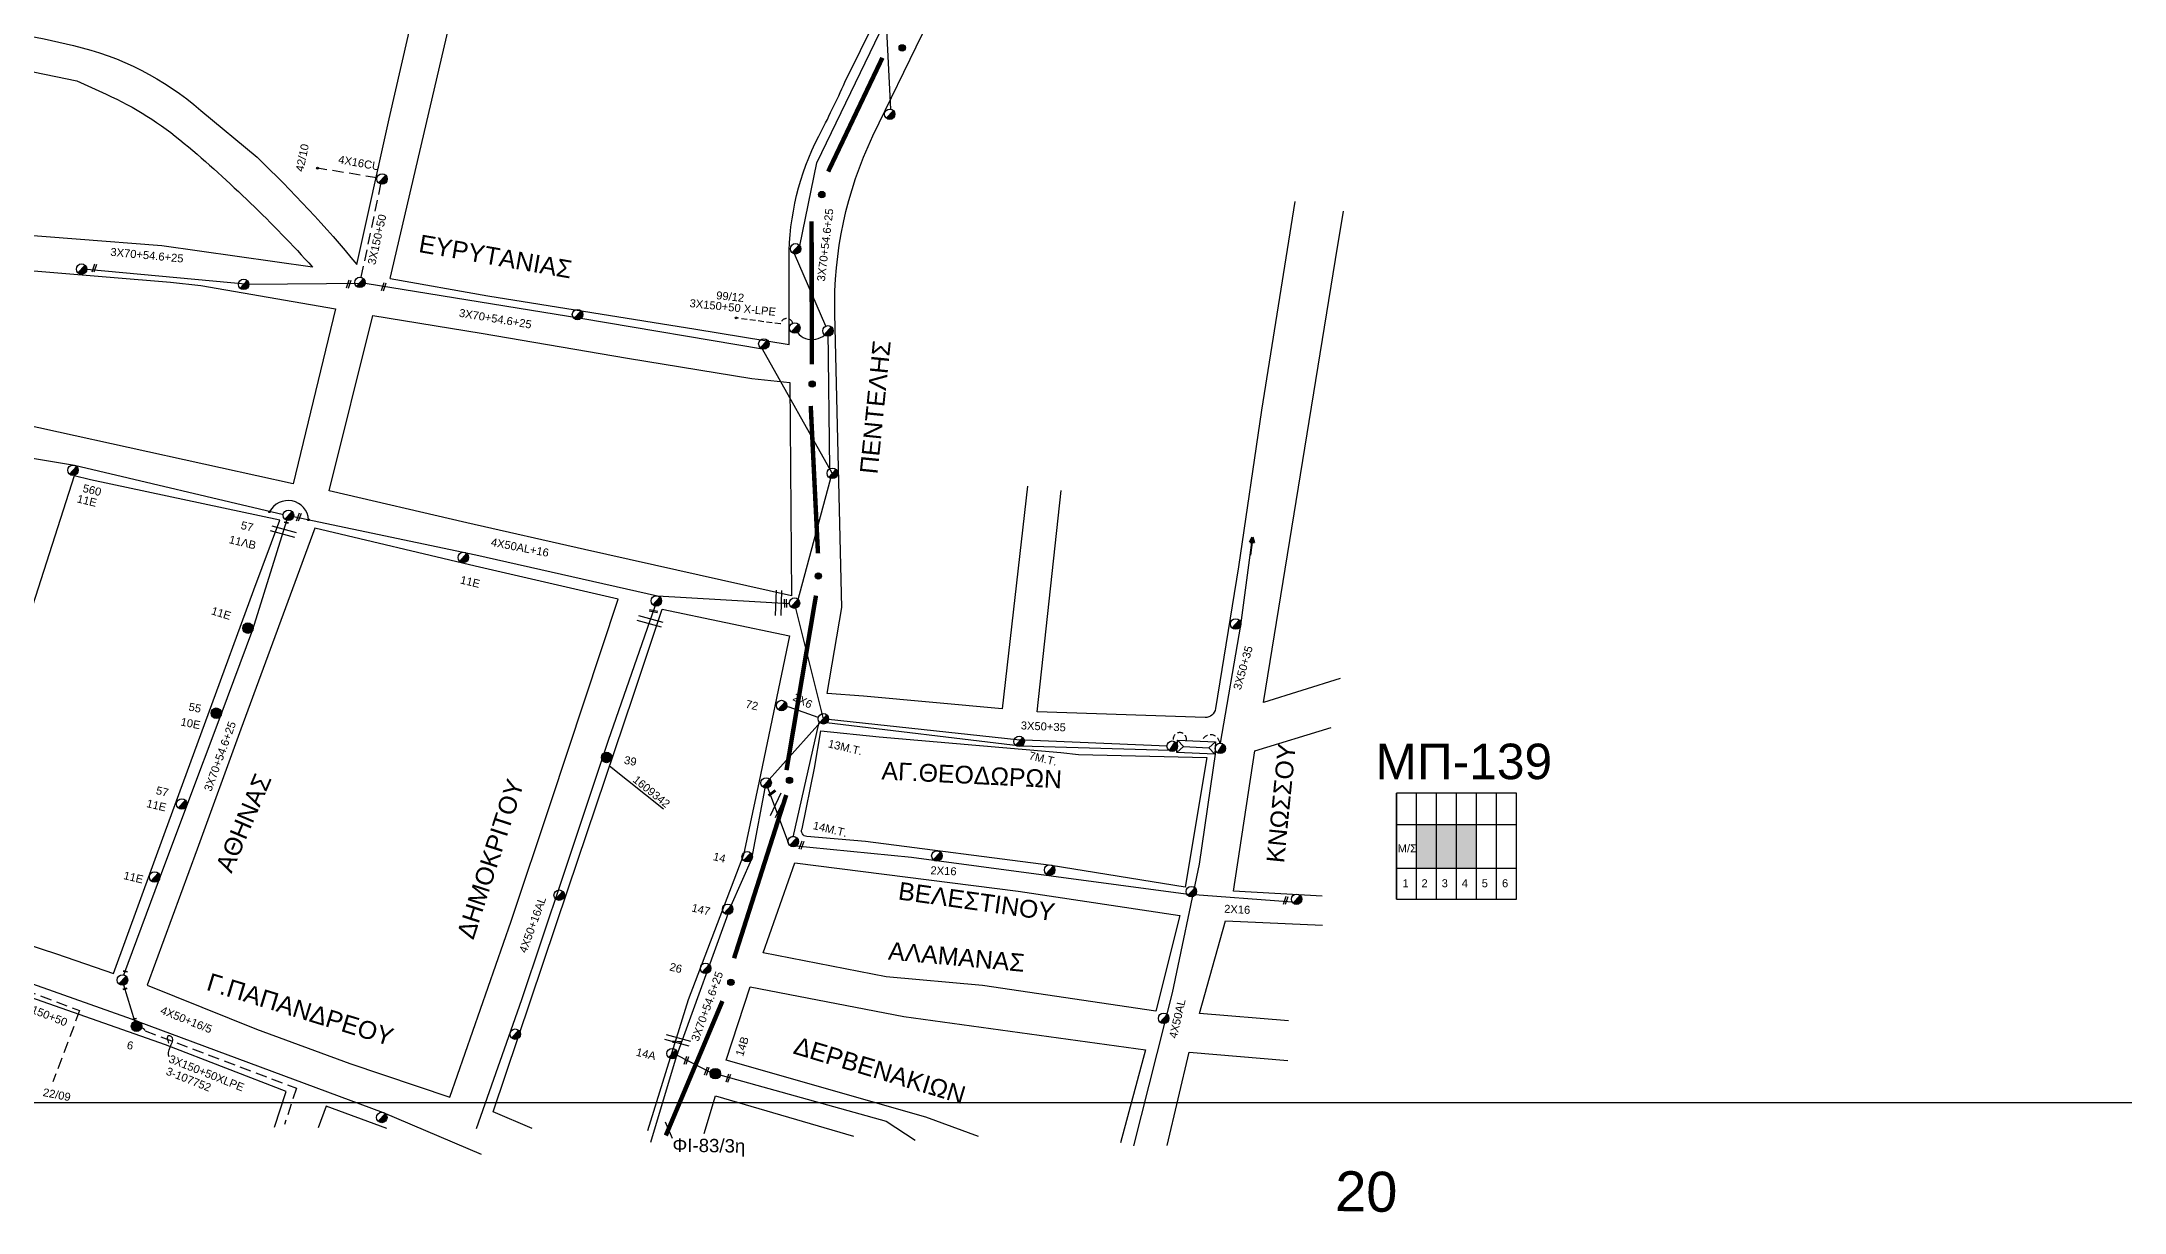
# Model space of a CAD drawing. Header units: millimetres. Extents: x 408 to 3042, y 742 to 1820.
# Drawn here: x 2168.8 to 2637.3, y 762.1 to 1025.7 of the extents above; entities that cross this region are included whole.
import ezdxf
from ezdxf.enums import TextEntityAlignment as Align

# ---------------------------------------------------------------- set-up
doc = ezdxf.new("R2010")
doc.units = ezdxf.units.MM
doc.linetypes.add('DASHED', pattern=[19.05, 12.7, -6.35])
for name, color, linetype in [('Άγνωστα', 7, 'Continuous'), ('Ασφαλειοκιβώτια Χ.Τ 6 αναχωρήσεων', 7, 'Continuous'), ('Ασφαλειοκιβώτια Χ.Τ 9 αναχωρήσεων', 7, 'Continuous'), ('Γυμνά εναέρια ΧΤ και ΦΟΠ (3Φ)   4x50+16AL', 7, 'Continuous'), ('Επίτονοι', 7, 'Continuous'), ('Επιγραφές - Σχήματα', 7, 'Continuous'), ('Καλώδια ΧΤ   3x150AL+50XLPE', 7, 'DASHED'), ('Μηχανική τομή', 7, 'Continuous'), ('Στύλος Ξύλινος', 7, 'Continuous'), ('Στύλος Ξύλινος @ 1', 7, 'Continuous'), ('Στύλος ΦΜ', 7, 'Continuous'), ('Στύλος ΦΜ @ 1', 7, 'Continuous'), ('Συνδέσεις', 7, 'Continuous'), ('Συνεστραμμένα ΧΤ   3x70+54.6+25 AL', 7, 'SYN_LINE'), ('Τομή', 7, 'Continuous'), ('Υποσταθμός εναέριος 2 στύλων', 7, 'Continuous'), ('Υποσταθμός πόλεως', 7, 'Continuous'), ('Υπόβαθρο ΔΕΗ', 7, 'Continuous'), ('Υπόγεια καλώδια Παροχών ΧΤ   4x16CU', 7, 'DASHED'), ('Υπόγεια καλώδια Παροχών ΧΤ   4x50AL', 7, 'DASHED')]:
    doc.layers.add(name, color=color, linetype=linetype)
doc.styles.add('Annotative', font='arial.ttf')
doc.styles.add('arial', font='arial.ttf')
doc.styles.get("Standard").update_dxf_attribs({"font": 'arial.ttf'})
doc.linetypes.add('SYN_LINE', pattern='A,0.5,-0.0001,["/\\/\\/\\/",Standard,S=0.1,R=0,X=0,Y=-0.05],-0.25', length=0.7501)
doc.dimstyles.new('ISO-25', dxfattribs={"dimtxt": 2.5, "dimasz": 2.5, "dimexe": 1.25, "dimexo": 0.625, "dimtad": 1, "dimtxsty": 'Standard', "dimcen": 2.5, "dimadec": 0, "dimazin": 0, "dimtfac": 1, "dimtmove": 0, "dimatfit": 3, "dimfxl": 1, "dimarcsym": 0})

# ---------------------------------------------------------------- blocks, each defined once
blk = doc.blocks.new('ΤΟΜΗ')
at = {"layer": 'Τομή', "ltscale": 40}
for p, q in [((-5.68, 0), (5.68, 0)), ((5.68, -2.33), (-5.68, -2.33))]:
    blk.add_line(p, q, dxfattribs=at)
blk = doc.blocks.new('ΜΗΧΑΝΙΚΗ ΤΟΜΗ')
at = {"layer": 'Μηχανική τομή', "ltscale": 40}
for p, q in [((-1.89, 0.78), (1.89, 0.78)), ((1.89, 0), (-1.89, 0))]:
    blk.add_line(p, q, dxfattribs=at)
blk = doc.blocks.new('ΥΠΑΡΧΩΝ ΤΣΙΜΕΝΤΕΝΙΟΣ ΣΤΥΛΟΣ')
at = {"layer": 'Στύλος ΦΜ'}
blk.add_hatch(color=7, dxfattribs=at).paths.add_polyline_path([(-1.3, -2.3, 0.574793), (2.6, 0, 0.268822), (1.3, 2.3)])
at = {"layer": 'Στύλος ΦΜ', "color": 7}
blk.add_line((-1.3, -2.3), (1.3, 2.3), dxfattribs=at)
blk.add_circle((0, 0), 2.62, dxfattribs=at)
at = {"layer": 'Στύλος ΦΜ', "flags": 4}
for tag, p in [('ΑΡΙΘΜΟΣ', (-4.7, 8.1)), ('ΤΥΠΟΣ', (-4.9, 3))]:
    blk.add_attdef(tag, p, '', height=4, dxfattribs=at)
blk = doc.blocks.new('ΥΠΑΡΧΩΝ ΞΥΛΙΝΟΣ ΣΤΥΛΟΣ')
at = {"layer": 'Στύλος Ξύλινος'}
h = blk.add_hatch(color=7, dxfattribs=at)
h.paths.add_polyline_path([(-2.6, 0, 0.270008), (-1.3, -2.3), (1.3, 2.3, 0.576266)])
h.paths.add_polyline_path([(-1.3, -2.3, 0.574793), (2.6, 0, 0.268822), (1.3, 2.3)])
at = {"layer": 'Στύλος Ξύλινος', "color": 7}
blk.add_line((-1.3, -2.3), (1.3, 2.3), dxfattribs=at)
blk.add_circle((0, 0), 2.62, dxfattribs=at)
at = {"layer": 'Στύλος Ξύλινος', "flags": 4}
for tag, p in [('ΑΡΙΘΜΟΣ', (-4.9, 8.6)), ('ΤΥΠΟΣ', (-4.8, 3.4))]:
    blk.add_attdef(tag, p, '', height=4, dxfattribs=at)
blk = doc.blocks.new('ΥΠΟΣΤΑΘΜΟΣ ΕΝΑΕΡΙΟΣ ΕΠΙ 2 ΣΤΥΛΩΝ')
at = {"layer": 'Υποσταθμός εναέριος 2 στύλων', "linetype": 'Continuous'}
for points in [[(-11.97, -2.11, 0.574793), (-8.45, -0.07, 0.268822), (-9.64, 1.98)], [(9.68, -2.15, 0.574793), (13.19, -0.1, 0.268822), (12.01, 1.95)]]:
    blk.add_hatch(color=256, dxfattribs=at).paths.add_polyline_path(points)
for p, q in [((-11.97, -2.11), (-9.64, 1.98)), ((9.68, -2.15), (12.01, 1.95))]:
    blk.add_line(p, q, dxfattribs=at)
for centre in [(-10.81, -0.07), (10.84, -0.1)]:
    blk.add_circle(centre, 2.36, dxfattribs=at)
at = {"layer": 'Υποσταθμός πόλεως', "linetype": 'Continuous', "ltscale": 40}
blk.add_lwpolyline([(-8.57, 2.82), (8.57, 2.82), (8.57, -2.82), (-8.57, -2.82)], close=True, dxfattribs=at)
for points in [[(-5.75, 0), (-8.57, 2.82)], [(-8.57, -2.82), (-5.75, 0)], [(-5.75, 0), (5.75, 0)], [(5.75, 0), (8.57, 2.82)], [(8.57, -2.82), (5.75, 0)]]:
    blk.add_lwpolyline(points, dxfattribs=at)
at = {"layer": 'Υποσταθμός εναέριος 2 στύλων', "ltscale": 40, "flags": 1}
for tag, p in [('ΜΕΤΑΣΧΗΜΑΤΙΣΜΟΣ', (14.09, 2.51)), ('ΙΣΧΥΣ', (14.07, -0.28)), ('ΑΡΙΘΜΟΣ', (14.19, -3))]:
    blk.add_attdef(tag, p, '', height=1.8, dxfattribs=at)
blk = doc.blocks.new('ΕΠΙΤΟΝΟΣ')
at = {"layer": 'Επίτονοι', "lineweight": 40, "ltscale": 40}
blk.add_hatch(color=256, dxfattribs=at).paths.add_polyline_path([(-1.1, 6.5), (0, 9.1), (1.1, 6.5)])
for p, q in [((-1.1, 6.5), (0, 9.1)), ((1.1, 6.5), (-1.1, 6.5)), ((-1.1, 6.5), (0, 6.5)), ((0, 9.1), (1.1, 6.5)), ((0, 6.5), (0, 0))]:
    blk.add_line(p, q, dxfattribs=at)
blk = doc.blocks.new('ΑΣΦΑΛΕΙΟΚΙΒΩΤΙΟ ΥΠΟΣΤΑΘΜΟΥ 6 ΑΝΑΧΩΡΗΣΕΩΝ')
at = {"layer": 'Ασφαλειοκιβώτια Χ.Τ 6 αναχωρήσεων', "ltscale": 40}
for p, q in [((-23.91, 27), (23.91, 27)), ((-9.83, 27), (-9.83, -27)), ((9.83, 27), (9.83, -27)), ((-23.91, 18), (23.91, 18)), ((-23.91, 9), (23.91, 9)), ((-23.91, 0), (23.91, 0)), ((-23.91, -9), (23.91, -9)), ((-23.91, -18), (23.91, -18))]:
    blk.add_line(p, q, dxfattribs=at)
at = {"layer": 'Ασφαλειοκιβώτια Χ.Τ 6 αναχωρήσεων'}
blk.add_lwpolyline([(-23.91, -27), (23.91, -27), (23.91, 27), (-23.91, 27)], close=True, dxfattribs=at)
for s, p in [('1', (-18.47, 24.34)), ('2', (-18.47, 15.77)), ('3', (-18.47, 6.7)), ('4', (-18.47, -2.33)), ('5', (-18.47, -11.34)), ('6', (-18.47, -20.47))]:
    blk.add_text(s, height=3.6, rotation=270, dxfattribs=at).set_placement(p)
at = {"layer": 'Ασφαλειοκιβώτια Χ.Τ 6 αναχωρήσεων', "ltscale": 40}
for tag, height, p in [('ΟΝΟΜΑ', 5, (-0.27, 31.68)), ('ΚΕΙΜΕΝΟ 1', 2, (16.95, 22.41)), ('ΚΕΙΜΕΝΟ 2', 2, (16.95, 13.71)), ('ΚΕΙΜΕΝΟ 3', 2, (16.95, 4.31)), ('ΚΕΙΜΕΝΟ 4', 2, (16.95, -4.67)), ('ΚΕΙΜΕΝΟ 5', 2, (16.95, -13.51)), ('ΚΕΙΜΕΝΟ 6', 2, (16.95, -22.43)), ('ΣΧ', 2, (-0.21, -29.21))]:
    blk.add_attdef(tag, text='', height=height, dxfattribs=at).set_placement(p, align=Align.MIDDLE_CENTER)
blk = doc.blocks.new('_ΣΥΝΔΕΣΗ')
at = {"layer": 'Συνδέσεις', "linetype": 'SYN_LINE', "ltscale": 40}
blk.add_hatch(color=256, dxfattribs=at).paths.add_polyline_path([(0.5, 0, 1), (-0.5, 0, 1)])
at = {"layer": 'Συνδέσεις'}
blk.add_circle((0, 0), 0.5, dxfattribs=at)

msp = doc.modelspace()

# ---------------------------------------------------------------- hatches: boundary and pattern name
at = {"layer": 'Ασφαλειοκιβώτια Χ.Τ 9 αναχωρήσεων', "ltscale": 40}
for color, points in [(5, [(2482.59, 849.45), (2478.09, 849.45), (2478.09, 839.62), (2482.59, 839.62)]), (30, [(2487.09, 849.45), (2482.59, 849.45), (2482.59, 839.62), (2487.09, 839.62)]), (27, [(2487.18, 839.59), (2491.68, 839.59), (2491.68, 849.41), (2487.18, 849.41)])]:
    msp.add_hatch(color=color, dxfattribs=at).paths.add_polyline_path(points)
at = {"layer": 'Επιγραφές - Σχήματα', "linetype": 'Continuous', "ltscale": 20}
h = msp.add_hatch(color=154, dxfattribs=at)
h.dxf.hatch_style = 1
edge = h.paths.add_edge_path()
edge.add_arc((2362.37, 1024.26), 0.708, 0, 360)
h = msp.add_hatch(color=154, dxfattribs=at)
h.dxf.hatch_style = 1
edge = h.paths.add_edge_path()
edge.add_arc((2344.28, 991.24), 0.708, 0, 360)
h = msp.add_hatch(color=154, dxfattribs=at)
h.dxf.hatch_style = 1
edge = h.paths.add_edge_path()
edge.add_arc((2342.11, 948.58), 0.708, 0, 360)
h = msp.add_hatch(color=154, dxfattribs=at)
h.dxf.hatch_style = 1
edge = h.paths.add_edge_path()
edge.add_arc((2343.5, 905.37), 0.708, 0, 360)
h = msp.add_hatch(color=154, dxfattribs=at)
h.dxf.hatch_style = 1
edge = h.paths.add_edge_path()
edge.add_arc((2337.01, 859.38), 0.708, 0, 360)
h = msp.add_hatch(color=154, dxfattribs=at)
h.dxf.hatch_style = 1
edge = h.paths.add_edge_path()
edge.add_arc((2323.82, 813.89), 0.708, 0, 360)

# ---------------------------------------------------------------- linework, layer by layer
at = {"layer": 'Άγνωστα', "color": 27, "linetype": 'DASHED', "ltscale": 0.2}
msp.add_lwpolyline([(2240.64, 972.61), (2245.1, 993.58)], dxfattribs=at)
at = {"layer": 'Άγνωστα', "color": 27}
for points in [[(2225.43, 918.75), (2266.46, 910.15), (2307.31, 900.91), (2336.97, 899.19)], [(2343.5, 873.51), (2336.97, 875.85), (2336.39, 875.94)], [(2422.5, 866.06), (2389.08, 867.03), (2345.33, 872.28)]]:
    msp.add_lwpolyline(points, dxfattribs=at)
at = {"layer": 'Άγνωστα', "color": 154}
msp.add_lwpolyline([(2433.99, 867.73), (2438.54, 894.3), (2440.68, 910.03)], dxfattribs=at)
at = {"layer": 'Άγνωστα', "color": 173}
msp.add_lwpolyline([(2345.82, 873.13), (2388.13, 868.56), (2421.95, 867.11)], dxfattribs=at)
at = {"layer": 'Άγνωστα', "color": 30}
msp.add_lwpolyline([(2450.11, 831.98), (2426.19, 833.77), (2364.45, 842.03), (2337.05, 844.73), (2332.17, 857.68)], dxfattribs=at)
at = {"layer": 'Άγνωστα', "color": 133}
for points in [[(2190.28, 805.19), (2190.28, 805.19), (2148.92, 819.8), (2135.85, 824.77)], [(2190.26, 805.19), (2245.59, 784.62), (2267.66, 775.23)]]:
    msp.add_lwpolyline(points, dxfattribs=at)
at = {"layer": 'Άγνωστα', "color": 133, "linetype": 'DASHED', "ltscale": 0.2}
msp.add_lwpolyline([(2162.23, 812.46), (2162.28, 811.85, 0.876796), (2164.24, 811.74, -0.416681), (2164.94, 812.22), (2177.3, 807.54), (2171.31, 791.52)], format="xyb", dxfattribs=at)
at = {"layer": 'Άγνωστα', "color": 62}
msp.add_lwpolyline([(2311.73, 797.53), (2319.19, 793.69), (2358.79, 782.66), (2365.28, 778.33)], dxfattribs=at)
at = {"layer": 'Γυμνά εναέρια ΧΤ και ΦΟΠ (3Φ)   4x50+16AL', "color": 133, "ltscale": 40}
msp.add_lwpolyline([(2266.59, 780.99), (2276.78, 810.04), (2285.92, 837.35), (2296.32, 868.43), (2306.78, 898.61)], dxfattribs=at)
at = {"layer": 'Επιγραφές - Σχήματα'}
msp.add_lwpolyline([(433.97, 786.81), (2929.97, 786.81), (2929.97, 1802.72), (433.97, 1802.72)], close=True, dxfattribs=at)
at = {"layer": 'Επιγραφές - Σχήματα', "color": 154, "linetype": 'Continuous', "ltscale": 20, "const_width": 1}
for points in [[(2357.92, 1022.03), (2345.72, 996.42)], [(2341.98, 985.21), (2342.04, 953)], [(2341.79, 943.66), (2343.42, 910.46)], [(2342.97, 900.96), (2336.34, 861.67)], [(2336.28, 856.06), (2324.54, 819.32)], [(2321.92, 809.67), (2309.19, 779.42)]]:
    msp.add_lwpolyline(points, dxfattribs=at)
at = {"layer": 'Επιγραφές - Σχήματα', "color": 173}
msp.add_lwpolyline([(2337.85, 846.56), (2343.71, 872.45)], dxfattribs=at)
at = {"layer": 'Επιγραφές - Σχήματα', "color": 154, "linetype": 'Continuous', "ltscale": 20}
for centre in [(2362.37, 1024.26), (2344.28, 991.24), (2342.11, 948.58), (2343.5, 905.37), (2337.01, 859.38), (2323.82, 813.89)]:
    msp.add_circle(centre, 0.708, dxfattribs=at)
at = {"layer": 'Καλώδια ΧΤ   3x150AL+50XLPE', "color": 27, "ltscale": 0.1}
msp.add_line((2335.01, 962.11), (2325, 963.46), dxfattribs=at)
at = {"layer": 'Καλώδια ΧΤ   3x150AL+50XLPE', "color": 133, "linetype": 'DASHED', "ltscale": 0.2}
msp.add_lwpolyline([(2190.81, 803.65, -0.37022), (2192.01, 803.01), (2226.09, 790.08), (2223.4, 781.86)], format="xyb", dxfattribs=at)
at = {"layer": 'Καλώδια ΧΤ   3x150AL+50XLPE', "color": 27, "ltscale": 0.1}
msp.add_arc((2336.39, 961.96), 1.38, 13.0913, 173.9494, dxfattribs=at)
at = {"layer": 'Καλώδια ΧΤ   3x150AL+50XLPE', "color": 27, "linetype": 'DASHED', "ltscale": 0.1}
msp.add_arc((2424.83, 868.62), 1.5, 347.9942, 195.1003, dxfattribs=at)
at = {"layer": 'Καλώδια ΧΤ   3x150AL+50XLPE', "color": 5, "linetype": 'DASHED', "ltscale": 0.1}
msp.add_arc((2431.78, 867.59), 2.05, 4.6862, 161.8103, dxfattribs=at)
at = {"layer": 'Συνεστραμμένα ΧΤ   3x70+54.6+25 AL', "color": 27, "linetype": 'SYN_LINE', "ltscale": 20}
for points in [[(2339.37, 979.68), (2339.37, 979.68), (2343.15, 998.4), (2359.54, 1032.26), (2378.08, 1071.36), (2386.51, 1089.43), (2407.18, 1124.39), (2428.09, 1159.19)], [(2359.85, 1010.45), (2358.87, 1029.77)], [(2345.21, 961.64), (2338.11, 977.88)], [(2311.68, 797.4), (2323.92, 831.21), (2328.56, 841.69), (2331.76, 858.78), (2344.64, 873.23), (2338.43, 898.13), (2346.65, 928.49), (2330.97, 956.46), (2290.08, 963.32), (2241.51, 971.19), (2215.38, 971.02), (2178.91, 974.35)], [(2346.08, 929.52), (2345.68, 960.56)], [(2125.59, 940.42), (2167.14, 931.83), (2176.12, 930.31), (2223.2, 919.18)]]:
    msp.add_lwpolyline(points, dxfattribs=at)
at = {"layer": 'Συνεστραμμένα ΧΤ   3x70+54.6+25 AL', "color": 133, "linetype": 'SYN_LINE', "ltscale": 20}
msp.add_lwpolyline([(2187.22, 815.56), (2195.27, 837.17), (2201.4, 853.66), (2209.17, 874.17), (2216.3, 893.32), (2224.29, 919.03)], dxfattribs=at)
at = {"layer": 'Συνεστραμμένα ΧΤ   3x70+54.6+25 AL', "color": 133, "linetype": 'SYN_LINE', "ltscale": 8}
msp.add_lwpolyline([(2189.74, 805.14), (2187.28, 813.29)], dxfattribs=at)
at = {"layer": 'Συνεστραμμένα ΧΤ   3x70+54.6+25 AL', "color": 62, "linetype": 'SYN_LINE', "ltscale": 20}
msp.add_lwpolyline([(2311.55, 797.16), (2305.76, 777.86)], dxfattribs=at)
at = {"layer": 'Συνεστραμμένα ΧΤ   3x70+54.6+25 AL', "color": 27, "linetype": 'SYN_LINE', "ltscale": 10}
msp.add_arc((2342.11, 962.79), 4.21, 202.2792, 328.0074, dxfattribs=at)
at = {"layer": 'Υπόβαθρο ΔΕΗ'}
for points in [[(2180.93, 1074.25), (2187.83, 1100.17), (2195.87, 1134.06), (2172.73, 1139.13), (2159.66, 1087.57), (2157.13, 1077.95), (2151.28, 1055.85), (2144.82, 1030.99), (2169.29, 1026.28), (2175.9, 1024.78, -0.123848), (2204.58, 1010.17), (2217.22, 999.64, -0.0298), (2239.66, 975.48), (2246.95, 1008.29), (2258.25, 1057.65)], [(2390.59, 925.6), (2384.88, 875.48), (2353.69, 878.31), (2345.49, 878.89), (2348.79, 898.31), (2347.22, 964.4, -0.117795), (2355.79, 1004.43), (2389.29, 1073.45), (2399.12, 1094.08), (2408.58, 1109.16), (2459.69, 1078.97), (2454.18, 1069.85)], [(2247.15, 972.33), (2269.12, 968.42), (2315.97, 960.97), (2336.92, 957.48), (2336.92, 976.83, -0.119804), (2343.62, 1004.4, 0.013209), (2349.5, 1016.55), (2367.18, 1052.44), (2385, 1091.22), (2375.68, 1099), (2345.38, 1103.45), (2333.88, 1104.97), (2328.29, 1083.21), (2320.96, 1052.71), (2267.82, 1060.92)], [(2132.8, 985.39), (2142.81, 1023.85), (2176.68, 1016.81), (2183.29, 1013.82, -0.069005), (2200.85, 1002.76, -0.033894), (2229.68, 974.92), (2195.82, 979.66), (2157.16, 982.73), (2132.8, 985.39)], [(2450.74, 989.64), (2443.23, 942.7), (2438.06, 907.42), (2432.87, 875.51, -0.370037), (2430.51, 873.51), (2392.7, 874.8), (2398.11, 924.59)], [(2430.89, 864.51), (2426.03, 835.33), (2395.86, 840.18), (2354.09, 845.58), (2340.89, 846.71, -0.511186), (2339.83, 848.47), (2342.64, 862.08), (2344.09, 870.55), (2357.16, 869.18), (2398.05, 865.61), (2402.04, 865.19), (2430.89, 864.51)]]:
    msp.add_lwpolyline(points, format="xyb", dxfattribs=at)
for points in [[(2247.15, 972.33), (2258.65, 1021.53), (2267.82, 1060.92)], [(2460.88, 882.29), (2443.64, 876.93), (2459.89, 976.6), (2461.66, 987.5)], [(2337.11, 948.92), (2337.5, 900.9), (2290.87, 911.3), (2264.43, 917.34), (2233.47, 924.55), (2243.24, 964.03), (2267.68, 960.05), (2300.6, 954.42), (2328.54, 949.85), (2337.11, 948.92)], [(2184.92, 815.87), (2196.65, 847.97), (2206.25, 874.22), (2216.49, 902.25), (2222.31, 917.96), (2179.76, 927.05), (2176.06, 927.93), (2164.24, 890.91), (2148.02, 839), (2145.17, 829.73), (2158.47, 824.73), (2172.07, 820.32), (2184.92, 815.87)], [(2260.63, 788.02), (2274.36, 827.68), (2283.33, 854.37), (2298.46, 900.16), (2266.28, 907.56), (2230.23, 916.14), (2213.59, 870.91), (2203.72, 843.85), (2192.53, 813.24), (2217.09, 803.38), (2238.07, 795.64), (2260.63, 788.02)], [(2279.09, 781), (2270.37, 784.71), (2287.22, 834.95), (2301.9, 878.58), (2308.4, 897.92), (2337.02, 891.89), (2330.21, 859.17), (2326.69, 842.6), (2314.21, 809.96), (2305.07, 780.43)], [(2456.89, 833.32), (2436.94, 834.45), (2441.74, 866), (2458.9, 871.28)], [(2424.8, 828.93), (2419.47, 807.41), (2380.4, 813.17), (2358.78, 815.11), (2331.1, 820.54), (2338.25, 840.82), (2388.47, 834.39), (2424.8, 828.93)], [(2449.31, 805.25), (2429.27, 806.87), (2435.13, 827.74), (2456.93, 826.79)], [(2221.18, 781.31), (2223.8, 789.33), (2196.62, 799.86), (2159.19, 812.93), (2141.68, 819.21), (2129.87, 781.85)], [(2379.51, 779.17), (2367.72, 783.57), (2322.76, 796.38), (2328.14, 812.85), (2362.71, 806.22), (2417.14, 798.7), (2411.5, 777.76)], [(2422.01, 777.17), (2426.94, 798.16), (2449.15, 796.32)], [(2317.85, 779.86), (2320.4, 788.35), (2351.43, 779.29)], [(2246.44, 780.97), (2232.77, 786.04), (2230.96, 781.15)]]:
    msp.add_lwpolyline(points, dxfattribs=at)
msp.add_lwpolyline([(2234.88, 965.49), (2225.36, 926.15), (2135.35, 945.93, 0.005005), (2131.7, 946.7), (2131, 977.02), (2157.83, 974.81), (2197.71, 971.49), (2204.6, 970.76)], format="xyb", close=True, dxfattribs=at)
msp.add_arc((2224.18, 917.7), 4.65, 4.1858, 152.7336, dxfattribs=at)
msp.add_spline([(2197.48, 797.1), (2197.28, 797.59), (2197.91, 801.73), (2197.27, 801.88), (2197.3, 800.18)], degree=3, dxfattribs=at)
at = {"layer": 'Υπόγεια καλώδια Παροχών ΧΤ   4x16CU', "color": 27, "linetype": 'DASHED', "ltscale": 0.2}
msp.add_lwpolyline([(2244.2, 995.01), (2230.83, 997.16)], dxfattribs=at)
at = {"layer": 'Υπόγεια καλώδια Παροχών ΧΤ   4x50AL', "color": 30, "linetype": 'Continuous', "ltscale": 0.2}
msp.add_lwpolyline([(2414.45, 777.11), (2423.16, 811.57), (2429.25, 840.5), (2432.97, 865.82)], dxfattribs=at)

# ---------------------------------------------------------------- block references
at = {"layer": 'Ασφαλειοκιβώτια Χ.Τ 6 αναχωρήσεων', "xscale": 0.5, "yscale": 0.5, "zscale": 0.5, "rotation": 90}
msp.add_blockref('ΑΣΦΑΛΕΙΟΚΙΒΩΤΙΟ ΥΠΟΣΤΑΘΜΟΥ 6 ΑΝΑΧΩΡΗΣΕΩΝ', (2487.09, 844.54), dxfattribs=at)
at = {"layer": 'Επίτονοι', "xscale": 0.449999999999818, "yscale": 0.449999999999818, "zscale": 0.449999999999818, "rotation": 352.9840384948353}
msp.add_blockref('ΕΠΙΤΟΝΟΣ', (2440.68, 910.03), dxfattribs=at)
at = {"layer": 'Μηχανική τομή'}
for p, xscale, yscale, zscale, rotation in [((2180.8, 974.63), 0.4999999999999997, 0.4999999999999997, 0.4999999999999997, 70.95392755448539), ((2238.01, 971), 0.4999999999999997, 0.4999999999999997, 0.4999999999999997, 70.95392755448539), ((2245.89, 970.4), 0.4999999999999997, 0.4999999999999997, 0.4999999999999997, 70.95392755448539), ((2226.8, 918.58), 0.4999999999999997, 0.4999999999999997, 0.4999999999999997, 70.95392755448539), ((2223.77, 917.3), 0.25, 0.25, 0.25, 347.4717884167395), ((2336.31, 899.2), 0.4999999999999996, 0.4999999999999996, 0.4999999999999996, 91.777651180759), ((2306.46, 897.65), 0.4999999999999999, 0.4999999999999999, 0.4999999999999999, 169.57116670519), ((2333.19, 856.37), 0.4999999999999996, 0.4999999999999996, 0.4999999999999996, 37.83177077494435), ((2339.9, 844.71), 0.4999999999999997, 0.4999999999999997, 0.4999999999999997, 70.95392755448539), ((2448.84, 832.28), 0.4999999999999997, 0.4999999999999997, 0.4999999999999997, 70.95392755448539), ((2187.56, 816.27), 0.25, 0.25, 0.25, 347.4717884167395), ((2187.54, 812.33), 0.25, 0.25, 0.25, 13.27812156120163), ((2189.61, 805.55), 0.25, 0.25, 0.25, 13.27812156120163), ((2311.7, 800.65), 0.4999999999999999, 0.4999999999999999, 0.4999999999999999, 174.8667646448354), ((2313.97, 796.27), 0.4999999999999997, 0.4999999999999997, 0.4999999999999997, 70.95392755448539), ((2318.59, 793.84), 0.4999999999999997, 0.4999999999999997, 0.4999999999999997, 70.95392755448539), ((2323.41, 792.26), 0.4999999999999997, 0.4999999999999997, 0.4999999999999997, 70.95392755448539)]:
    msp.add_blockref('ΜΗΧΑΝΙΚΗ ΤΟΜΗ', p, dxfattribs=dict(at, xscale=xscale, yscale=yscale, zscale=zscale, rotation=rotation))
at = {"layer": 'Στύλος Ξύλινος @ 1', "ltscale": 40}
ref = msp.add_blockref('ΥΠΑΡΧΩΝ ΞΥΛΙΝΟΣ ΣΤΥΛΟΣ', (2215.17, 893.63), dxfattribs=dict(at, xscale=0.449999999999818, yscale=0.449999999999818, zscale=0.449999999999818, rotation=342.7498715173077))
ref.add_attrib('ΤΥΠΟΣ', '11E', (2206.76, 896.79), dxfattribs={"layer": 'Στύλος Ξύλινος', "height": 1.8, "rotation": 342.7499, "flags": 4})
ref = msp.add_blockref('ΥΠΑΡΧΩΝ ΞΥΛΙΝΟΣ ΣΤΥΛΟΣ', (2208.04, 874.48), dxfattribs=dict(at, xscale=0.449999999999818, yscale=0.449999999999818, zscale=0.449999999999818, rotation=348.773543784936))
ref.add_attrib('ΤΥΠΟΣ', '55', (2201.71, 875.11), dxfattribs={"layer": 'Στύλος Ξύλινος', "height": 1.8, "rotation": 348.7735, "flags": 4})
ref.add_attrib('ΑΡΙΘΜΟΣ', '10E', (2199.9, 871.74), dxfattribs={"layer": 'Στύλος Ξύλινος', "height": 1.8, "rotation": 348.7735, "flags": 4})
ref = msp.add_blockref('ΥΠΑΡΧΩΝ ΞΥΛΙΝΟΣ ΣΤΥΛΟΣ', (2295.86, 864.52), dxfattribs=dict(at, xscale=0.449999999999818, yscale=0.449999999999818, zscale=0.449999999999818, rotation=348.773543784936))
ref.add_attrib('ΤΥΠΟΣ', '39', (2299.67, 863.13), dxfattribs={"layer": 'Στύλος Ξύλινος', "height": 1.8, "rotation": 348.7735, "flags": 4})
ref = msp.add_blockref('ΥΠΑΡΧΩΝ ΞΥΛΙΝΟΣ ΣΤΥΛΟΣ', (2190.11, 804.02), dxfattribs=dict(at, xscale=0.449999999999818, yscale=0.449999999999818, zscale=0.449999999999818, rotation=348.773543784936))
ref.add_attrib('ΤΥΠΟΣ', '6', (2187.81, 798.96), dxfattribs={"layer": 'Στύλος Ξύλινος', "height": 1.8, "rotation": 348.7735, "flags": 4})
ref = msp.add_blockref('ΥΠΑΡΧΩΝ ΞΥΛΙΝΟΣ ΣΤΥΛΟΣ', (2320.32, 793.34), dxfattribs=dict(at, xscale=0.4499999999998179, yscale=0.4499999999998179, zscale=0.4499999999998179, rotation=72.73243046927816))
ref.add_attrib('ΤΥΠΟΣ', '14B', (2326.55, 797.08), dxfattribs={"layer": 'Στύλος Ξύλινος', "height": 1.8, "rotation": 72.7324, "flags": 4})
at = {"layer": 'Στύλος ΦΜ @ 1', "ltscale": 40, "xscale": 0.4499999999998182, "yscale": 0.4499999999998182, "zscale": 0.4499999999998182, "rotation": 346.5061005695495}
for p in [(2359.57, 1009.31), (2245.35, 994.74), (2338.39, 979.03), (2177.74, 974.46), (2214.2, 971.01), (2240.37, 971.46), (2289.32, 964.22), (2338.21, 961.2), (2345.68, 960.56), (2331.25, 957.61), (2346.65, 928.49), (2307.06, 899.76), (2338.14, 899.27), (2437.39, 894.57), (2331.76, 858.78), (2370.17, 842.35), (2395.54, 839.19), (2285.2, 833.52), (2427.43, 834.32), (2451.1, 832.6), (2186.94, 814.42), (2421.19, 805.79), (2275.32, 802.23), (2245.29, 783.48)]:
    msp.add_blockref('ΥΠΑΡΧΩΝ ΤΣΙΜΕΝΤΕΝΙΟΣ ΣΤΥΛΟΣ', p, dxfattribs=at)
at = {"layer": 'Στύλος ΦΜ @ 1', "ltscale": 40}
ref = msp.add_blockref('ΥΠΑΡΧΩΝ ΤΣΙΜΕΝΤΕΝΙΟΣ ΣΤΥΛΟΣ', (2175.81, 929.17), dxfattribs=dict(at, xscale=0.4499999999998182, yscale=0.4499999999998182, zscale=0.4499999999998182, rotation=346.5061005695495))
ref.add_attrib('ΤΥΠΟΣ', '11E', (2176.58, 921.97), dxfattribs={"layer": 'Στύλος ΦΜ', "height": 1.8, "rotation": 346.5061, "flags": 4})
ref.add_attrib('ΑΡΙΘΜΟΣ', '560', (2177.85, 924.33), dxfattribs={"layer": 'Στύλος ΦΜ', "height": 1.8, "rotation": 346.5061, "flags": 4})
ref = msp.add_blockref('ΥΠΑΡΧΩΝ ΤΣΙΜΕΝΤΕΝΙΟΣ ΣΤΥΛΟΣ', (2224.29, 919.03), dxfattribs=dict(at, xscale=0.4499999999998182, yscale=0.4499999999998182, zscale=0.4499999999998182, rotation=346.5061005695495))
ref.add_attrib('ΤΥΠΟΣ', '57', (2213.42, 916), dxfattribs={"layer": 'Στύλος ΦΜ', "height": 1.8, "rotation": 346.5061, "flags": 4})
ref.add_attrib('ΑΡΙΘΜΟΣ', '11ΛΒ', (2210.77, 912.79), dxfattribs={"layer": 'Στύλος ΦΜ', "height": 1.8, "rotation": 346.5061, "flags": 4})
ref = msp.add_blockref('ΥΠΑΡΧΩΝ ΤΣΙΜΕΝΤΕΝΙΟΣ ΣΤΥΛΟΣ', (2263.63, 909.54), dxfattribs=dict(at, xscale=0.4499999999998182, yscale=0.4499999999998182, zscale=0.4499999999998182, rotation=346.5061005695495))
ref.add_attrib('ΤΥΠΟΣ', '11E', (2262.79, 903.72), dxfattribs={"layer": 'Στύλος ΦΜ', "height": 1.8, "rotation": 346.5061, "flags": 4})
ref = msp.add_blockref('ΥΠΑΡΧΩΝ ΤΣΙΜΕΝΤΕΝΙΟΣ ΣΤΥΛΟΣ', (2335.24, 876.21), dxfattribs=dict(at, xscale=0.4499999999998182, yscale=0.4499999999998182, zscale=0.4499999999998182, rotation=346.5061005695495))
ref.add_attrib('ΤΥΠΟΣ', '72', (2326.99, 875.76), dxfattribs={"layer": 'Στύλος ΦΜ', "height": 1.8, "rotation": 346.5061, "flags": 4})
ref = msp.add_blockref('ΥΠΑΡΧΩΝ ΤΣΙΜΕΝΤΕΝΙΟΣ ΣΤΥΛΟΣ', (2344.64, 873.23), dxfattribs=dict(at, xscale=0.4499999999998182, yscale=0.4499999999998182, zscale=0.4499999999998182, rotation=346.5061005695495))
ref.add_attrib('ΤΥΠΟΣ', '13M.T.', (2345.55, 866.83), dxfattribs={"layer": 'Στύλος ΦΜ', "height": 1.8, "rotation": 346.5061, "flags": 4})
ref = msp.add_blockref('ΥΠΑΡΧΩΝ ΤΣΙΜΕΝΤΕΝΙΟΣ ΣΤΥΛΟΣ', (2388.68, 868.14), dxfattribs=dict(at, xscale=0.4499999999998182, yscale=0.4499999999998182, zscale=0.4499999999998182, rotation=346.5061005695495))
ref.add_attrib('ΤΥΠΟΣ', '7M.T.', (2390.73, 864.14), dxfattribs={"layer": 'Στύλος ΦΜ', "height": 1.8, "rotation": 346.5061, "flags": 4})
ref = msp.add_blockref('ΥΠΑΡΧΩΝ ΤΣΙΜΕΝΤΕΝΙΟΣ ΣΤΥΛΟΣ', (2200.29, 854.04), dxfattribs=dict(at, xscale=0.4499999999998182, yscale=0.4499999999998182, zscale=0.4499999999998182, rotation=346.5061005695495))
ref.add_attrib('ΤΥΠΟΣ', '57', (2194.33, 856.31), dxfattribs={"layer": 'Στύλος ΦΜ', "height": 1.8, "rotation": 346.5061, "flags": 4})
ref.add_attrib('ΑΡΙΘΜΟΣ', '11E', (2192.21, 853.39), dxfattribs={"layer": 'Στύλος ΦΜ', "height": 1.8, "rotation": 346.5061, "flags": 4})
ref = msp.add_blockref('ΥΠΑΡΧΩΝ ΤΣΙΜΕΝΤΕΝΙΟΣ ΣΤΥΛΟΣ', (2337.85, 845.59), dxfattribs=dict(at, xscale=0.4499999999998182, yscale=0.4499999999998182, zscale=0.4499999999998182, rotation=346.5061005695495))
ref.add_attrib('ΤΥΠΟΣ', '14M.T.', (2342.14, 848.43), dxfattribs={"layer": 'Στύλος ΦΜ', "height": 1.8, "rotation": 346.5061, "flags": 4})
ref = msp.add_blockref('ΥΠΑΡΧΩΝ ΤΣΙΜΕΝΤΕΝΙΟΣ ΣΤΥΛΟΣ', (2327.49, 842.17), dxfattribs=dict(at, xscale=0.4499999999998182, yscale=0.4499999999998182, zscale=0.4499999999998182, rotation=346.5061005695495))
ref.add_attrib('ΤΥΠΟΣ', '14', (2319.68, 841.44), dxfattribs={"layer": 'Στύλος ΦΜ', "height": 1.8, "rotation": 346.5061, "flags": 4})
ref = msp.add_blockref('ΥΠΑΡΧΩΝ ΤΣΙΜΕΝΤΕΝΙΟΣ ΣΤΥΛΟΣ', (2194.18, 837.61), dxfattribs=dict(at, xscale=0.4499999999998182, yscale=0.4499999999998182, zscale=0.4499999999998182, rotation=346.5061005695495))
ref.add_attrib('ΤΥΠΟΣ', ' 11E', (2186.36, 837.34), dxfattribs={"layer": 'Στύλος ΦΜ', "height": 1.8, "rotation": 346.5061, "flags": 4})
ref = msp.add_blockref('ΥΠΑΡΧΩΝ ΤΣΙΜΕΝΤΕΝΙΟΣ ΣΤΥΛΟΣ', (2323.11, 830.35), dxfattribs=dict(at, xscale=0.4499999999998182, yscale=0.4499999999998182, zscale=0.4499999999998182, rotation=346.5061005695495))
ref.add_attrib('ΤΥΠΟΣ', '147', (2314.85, 829.9), dxfattribs={"layer": 'Στύλος ΦΜ', "height": 1.8, "rotation": 346.5061, "flags": 4})
ref = msp.add_blockref('ΥΠΑΡΧΩΝ ΤΣΙΜΕΝΤΕΝΙΟΣ ΣΤΥΛΟΣ', (2318.14, 817.05), dxfattribs=dict(at, xscale=0.4499999999998182, yscale=0.4499999999998182, zscale=0.4499999999998182, rotation=346.5061005695495))
ref.add_attrib('ΤΥΠΟΣ', '26', (2309.88, 816.6), dxfattribs={"layer": 'Στύλος ΦΜ', "height": 1.8, "rotation": 346.5061, "flags": 4})
ref = msp.add_blockref('ΥΠΑΡΧΩΝ ΤΣΙΜΕΝΤΕΝΙΟΣ ΣΤΥΛΟΣ', (2310.6, 797.86), dxfattribs=dict(at, xscale=0.4499999999998182, yscale=0.4499999999998182, zscale=0.4499999999998182, rotation=346.5061005695495))
ref.add_attrib('ΤΥΠΟΣ', '14A', (2302.35, 797.41), dxfattribs={"layer": 'Στύλος ΦΜ', "height": 1.8, "rotation": 346.5061, "flags": 4})
at = {"layer": 'Συνδέσεις', "xscale": 0.4, "yscale": 0.4, "zscale": 0.25}
for p in [(2230.83, 997.17), (2230.83, 997.17), (2325, 963.46), (2325, 963.46), (2220.04, 919.83), (2228.82, 918.04)]:
    msp.add_blockref('_ΣΥΝΔΕΣΗ', p, dxfattribs=at)
at = {"layer": 'Τομή', "xscale": 0.4999999999999991, "yscale": 0.4999999999999991, "zscale": 0.4999999999999991}
for p, rotation in [((2223.32, 915.91), 344.5526841822061), ((2335.13, 899.3), 268.1088518626373), ((2305.79, 895.75), 344.5526841822061), ((2334.99, 853.47), 244.2172337377799), ((2311.98, 801.38), 344.5526841822061)]:
    msp.add_blockref('ΤΟΜΗ', p, dxfattribs=dict(at, rotation=rotation))
at = {"layer": 'Υποσταθμός εναέριος 2 στύλων', "xscale": 0.5, "yscale": 0.5, "zscale": 0.5, "rotation": 357.4610321617672}
msp.add_blockref('ΥΠΟΣΤΑΘΜΟΣ ΕΝΑΕΡΙΟΣ ΕΠΙ 2 ΣΤΥΛΩΝ', (2428.52, 866.85), dxfattribs=at)

# ---------------------------------------------------------------- texts
at = {"ltscale": 40, "width": 94.4586, "attachment_point": 1, "style": 'arial'}
for s, insert, char_height, rotation in [('ΕΥΡΥΤΑΝΙΑΣ', (2254.08, 982.27), 4, 350.0868), ('ΠΕΝΤΕΛΗΣ', (2352.82, 928.58), 4, 84.2771), ('KNΩΣΣΟΥ', (2444.28, 841.02), 4, 84.2771), ('AΓ.ΘΕΟΔΩΡΩΝ', (2357.84, 863.57), 4, 357.1674), ('AΘHNAΣ', (2207.78, 839.86), 4, 67.0429), ('ΔHMOKPITOY', (2262.08, 824.58), 4, 72.0672), ('BEΛEΣΤΙΝΟΥ', (2361.85, 836.54), 4, 352.0232), ('AΛAMAΝΑΣ', (2359.46, 823.03), 4, 354.7894), ('Γ.ΠΑΠΑΝΔΡΕΟΥ', (2206.77, 816.07), 4, 342.9817), ('ΔEPBENAKIΩN', (2338.8, 801.75), 4, 343.3011), ('ΦΙ-83/3η', (2310.7, 778.78), 3, 359.1724), ('20', (2459.86, 771.41), 9, 359.1724)]:
    msp.add_mtext(s, dxfattribs=dict(at, insert=insert, char_height=char_height, rotation=rotation))
at = {"ltscale": 40, "insert": (2468.85, 867.63), "char_height": 8, "width": 46.4484, "attachment_point": 1, "style": 'arial'}
msp.add_mtext('MΠ-139', dxfattribs=at)
at = {"layer": 'Άγνωστα', "ltscale": 40, "char_height": 1.8, "width": 34.5395, "attachment_point": 1, "style": 'arial'}
for s, insert, rotation in [('42/10', (2225.85, 996.64), 78.0517), ('3X150+50', (2242.07, 975.69), 77.4551), ('3X70+54.6+25', (2343.17, 971.81), 83.2419), ('3X70+54.6+25', (2184.33, 979.26), 354.625), ('3X70+54.6+25', (2262.85, 965.55), 350.5443), ('4X50AL+16', (2270.06, 913.95), 349.0358), ('\\pt1.8;3X50+35', (2436.81, 880.07), 74.3256), ('\\pt1.8;2X6', (2338.41, 879.1), 333.2041), ('3X70+54.6+25', (2205.21, 857.33), 70.0179), ('\\pt1.8;3X50+35', (2389.1, 872.65), 357.3238), ('{\\C5;1609342}', (2302.72, 860.6), 321.1503), ('Μ/Σ', (2473.84, 844.96), 0.2176), ('\\pt1.8;2X16', (2368.78, 840.04), 357.3238), ('\\pt1.8;2X16', (2434.85, 831.37), 357.3238), ('3X70+54.6+25', (2314.81, 801.05), 70.0179), ('3X150+50', (2164.05, 809.89), 338.2146), ('4X50+16/5', (2195.98, 808.59), 338.2146), ('3Χ150+50ΧLPE', (2197.85, 797.64), 338.2146), ('3-107752', (2197.22, 794.87), 338.2146), ('22/09', (2169.25, 790.09), 349.0638)]:
    msp.add_mtext(s, dxfattribs=dict(at, insert=insert, rotation=rotation))
at = {"layer": 'Γυμνά εναέρια ΧΤ και ΦΟΠ (3Φ)   4x50+16AL', "ltscale": 40, "insert": (2276.1, 820.96), "char_height": 1.8, "width": 34.5395, "attachment_point": 1, "rotation": 70.0179, "style": 'arial'}
msp.add_mtext('4X50+16AL', dxfattribs=at)
at = {"layer": 'Επιγραφές - Σχήματα', "color": 7, "ltscale": 0.1, "char_height": 1.8, "attachment_point": 1, "rotation": 354.1212, "style": 'Annotative'}
for s, width, insert in [('3X150+50 X-LPE', 28.358, (2314.65, 967.72)), ('99/12', 8.5745, (2320.63, 969.49))]:
    msp.add_mtext_dynamic_manual_height_columns(s, width=width, gutter_width=12.5, heights=[0], dxfattribs=dict(at, insert=insert))
at = {"layer": 'Υπόγεια καλώδια Παροχών ΧΤ   4x16CU', "ltscale": 0.2, "insert": (2235.69, 1000.09), "char_height": 1.8, "width": 34.5395, "attachment_point": 1, "rotation": 349.8412, "style": 'arial'}
msp.add_mtext('4X16CU', dxfattribs=at)
at = {"layer": 'Υπόγεια καλώδια Παροχών ΧΤ   4x50AL', "ltscale": 0.2, "insert": (2422.37, 801.56), "char_height": 1.8, "width": 34.5395, "attachment_point": 1, "rotation": 76.9273, "style": 'arial'}
msp.add_mtext('4X50AL', dxfattribs=at)

# ---------------------------------------------------------------- leaders
at = {"layer": 'Επιγραφές - Σχήματα', "ltscale": 40}
for points in [[(2296.54, 862.64), (2308.68, 852.99)], [(2309.06, 782.49), (2310.62, 778.85)]]:
    msp.add_leader(points, dimstyle='ISO-25', override={"dimasz": 1, "dimtad": 0}, dxfattribs=at)

doc.saveas('drawing.dxf')
